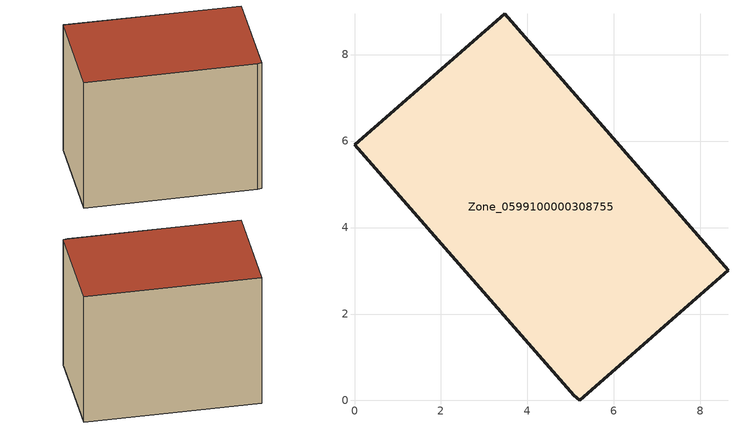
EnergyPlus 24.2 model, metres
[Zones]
Zone_0599100000308755
 floor ground (C_G): 5.21,0 5.07,0.12 0,5.91 3.48,8.95 8.64,3.01 z0
 wall outside (C_F): 5.07,0.12 5.21,0 8.64,3.01 3.48,8.95 0,5.91 5.07,0.12 z0:6.54
 roof outside (C_R): 8.64,3.01 3.48,8.95 0,5.91 5.07,0.12 5.21,0 z6.54
[BUILDING]
Pand.0599100000308755: North Axis=0; Terrain=City; Loads Convergence Tolerance Value=0.04; Temperature Convergence Tolerance Value=0.4; Solar Distribution=FullExterior; Maximum Number of Warmup Days=25; Minimum Number of Warmup Days=1
[Site:Location]
Rotterdam.The.Hague.AP_ZH_NLD Design_Conditions: Latitude=51.96; Longitude=4.45; Time Zone=1; Elevation=-4.5
[SITE:GROUNDTEMPERATURE:BUILDINGSURFACE]
18, 18, 18, 18, 18, 18, 18, 18, 18, 18, 18, 18
[MATERIAL] Thermal Absorptance=0.9; Solar Absorptance=0.7; Visible Absorptance=0.7
Name | Roughness | Thickness | Conductivity | Density | Specific Heat
G.TI.1946 | MediumSmooth | 0.15 | 1 | 540 | 1210
F.TI.1946 | Rough | 0.3 | 0.857143 | 1920 | 840
R.TI.1946 | MediumRough | 0.2 | 0.1 | 1500 | 1000
[CONSTRUCTION]
C_G: G.TI.1946
C_F: F.TI.1946
C_R: R.TI.1946
[ZONE]
Zone_0599100000308755: Type=1; Multiplier=1; Ceiling Height=Autocalculate; Volume=Autocalculate; Floor Area=autocalculate; Part of Total Floor Area=Yes
[ZONEINFILTRATION:DESIGNFLOWRATE]
Infil_Zone_0599100000308755: Zone or ZoneList or Space or SpaceList=Zone_0599100000308755; Schedule=AlwaysOn; Design Flow Rate Calculation Method=Flow/Area; Flow Rate per Floor Area=0.003; Constant Term Coefficient=1; Temperature Term Coefficient=0; Velocity Term Coefficient=0; Velocity Squared Term Coefficient=0
[HVACTEMPLATE:ZONE:IDEALLOADSAIRSYSTEM]
Zone_0599100000308755: Maximum Heating Supply Air Temperature=50; Minimum Cooling Supply Air Temperature=13; Maximum Heating Supply Air Humidity Ratio=0.0156; Minimum Cooling Supply Air Humidity Ratio=0.0077; Heating Limit=NoLimit; Cooling Limit=NoLimit; Dehumidification Control Type=ConstantSensibleHeatRatio; Cooling Sensible Heat Ratio=0.7; Dehumidification Setpoint=60; Humidification Control Type=None; Humidification Setpoint=30; Outdoor Air Method=None; Outdoor Air Flow Rate per Person=0.00944; Outdoor Air Flow Rate per Zone Floor Area=0; Outdoor Air Flow Rate per Zone=0; Demand Controlled Ventilation Type=None; Outdoor Air Economizer Type=NoEconomizer; Heat Recovery Type=None; Sensible Heat Recovery Effectiveness=0.7; Latent Heat Recovery Effectiveness=0.65
[ZONECONTROL:THERMOSTAT]
ThermostatControl_Zone_0599100000308755: Zone or ZoneList=Zone_0599100000308755; Control Type Schedule=DualSetpointControlType; Control 1=Thermostat_Zone_0599100000308755; Temperature Difference Between Cutout And Setpoint=0
[THERMOSTATSETPOINT:DUALSETPOINT]
Thermostat_Zone_0599100000308755: Heating Setpoint Temperature Schedule=HeatingSetpoint_Zone_0599100000308755; Cooling Setpoint Temperature Schedule=CoolingSetpoint_Zone_0599100000308755
[SCHEDULE:COMPACT]
HeatingSetpoint_Zone_0599100000308755: Through: 12/31, For: AllDays, Until: 24:00, 21
CoolingSetpoint_Zone_0599100000308755: Through: 12/31, For: AllDays, Until: 24:00, 24
DualSetpointControlType: Through: 12/31, For: AllDays, Until: 24:00, 4
AlwaysOn: Through: 12/31, For: AllDays, Until: 24:00, 1
